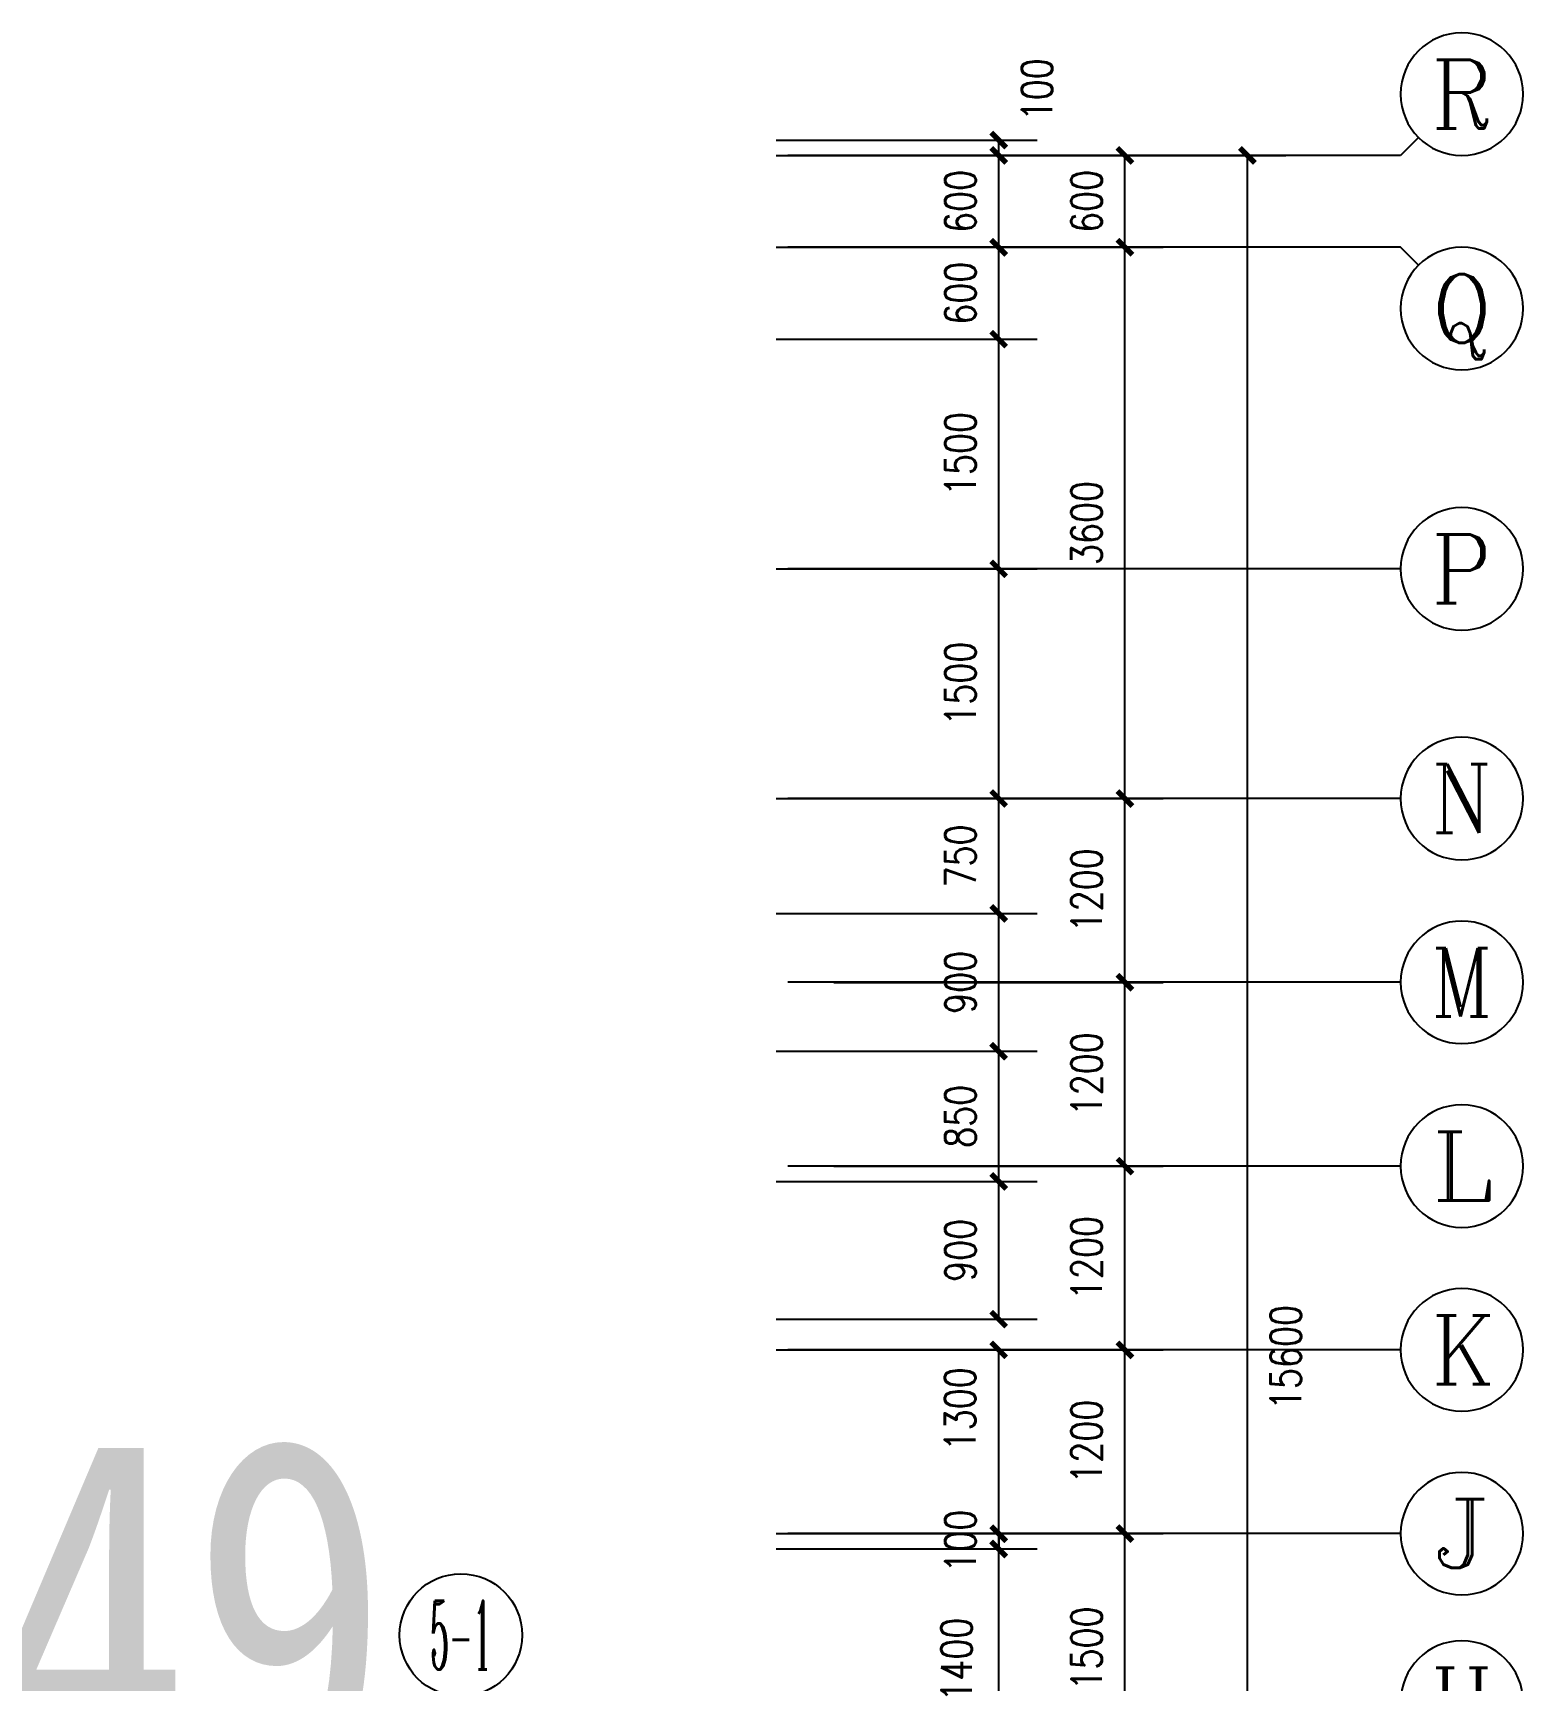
# Model space of a CAD drawing. Header units: millimetres. Extents: x 945 to 50353, y 469 to 41134.
# Drawn here: x 40624 to 50353, y 20934 to 31690 of the extents above; entities that cross this region are included whole.
import ezdxf
from ezdxf.enums import TextEntityAlignment as Align

# ---------------------------------------------------------------- set-up
doc = ezdxf.new("R2010")
doc.units = ezdxf.units.MM
for name, color, linetype in [('AXIS', 3, 'Continuous'), ('AXIS_TEXT', 7, 'Continuous'), ('PUB_TEXT', 7, 'Continuous'), ('PUB_WINDW', 7, 'Continuous')]:
    doc.layers.add(name, color=color, linetype=linetype)
doc.styles.add('-宋体', font='SimSun.ttf', dxfattribs={"width": 0.8})
doc.styles.add('COMPLEX', font='COMPLEX')
doc.styles.add('DIM_FONT', font='SIMPLEX', dxfattribs={"width": 0.8})
doc.dimstyles.new('DIM0', dxfattribs={"dimtxt": 200, "dimasz": 0.7, "dimexe": 250, "dimexo": 300, "dimgap": 150, "dimtad": 1, "dimdec": 0, "dimzin": 0, "dimdsep": 46, "dimtxsty": 'DIM_FONT', "dimblk": '_DIMX', "dimblk1": '_DIMX', "dimblk2": '_DIMX', "dimsah": 1, "dimcen": 2.5, "dimclrt": 7, "dimadec": 0, "dimazin": 0, "dimtfac": 1, "dimtdec": 0, "dimtix": 1, "dimtmove": 2, "dimatfit": 3, "dimldrblk": '_DIMX', "dimfxl": 1, "dimtolj": 1, "dimtzin": 0, "dimarcsym": 0})

# ---------------------------------------------------------------- blocks, each defined once
blk = doc.blocks.new('_DIMX')
at = {"const_width": 50}
blk.add_lwpolyline([(-70, -70), (70, 70)], dxfattribs=at)
blk = doc.blocks.new('*D220')
at = {"color": 0, "linetype": 'ByBlock', "transparency": 16777216}
for p, q in [((67280, -32425), (68982, -32425)), ((68732, -32424), (68732, -32424)), ((68732, -32525), (68732, -32425)), ((68732, -32525), (68732, -32425)), ((67280, -32525), (68982, -32525)), ((68732, -32526), (68732, -32526))]:
    blk.add_line(p, q, dxfattribs=at)
at = {"layer": 'DEFPOINTS', "color": 0, "linetype": 'ByBlock', "transparency": 16777216}
for p in [(66980, -32425), (68732, -32425), (66980, -32525)]:
    blk.add_point(p, dxfattribs=at)
at = {"color": 0, "linetype": 'ByBlock', "transparency": 16777216, "xscale": 0.7, "yscale": 0.7, "zscale": 0.7}
for p, rotation in [((68732, -32425), 270), ((68732, -32525), 90)]:
    blk.add_blockref('_DIMX', p, dxfattribs=dict(at, rotation=rotation))
at = {"color": 7, "linetype": 'ByBlock', "transparency": 16777216, "insert": (68982, -32096), "char_height": 200, "attachment_point": 5, "rotation": 90, "style": 'DIM_FONT'}
blk.add_mtext('\\A1;100', dxfattribs=at)
blk = doc.blocks.new('_AXISO2')
blk.add_line((0.354, 0.146), (0.5, 0))
blk.add_circle((0, 0.5), 0.5)
at = {"layer": 'AXIS_TEXT', "style": 'COMPLEX', "width": 1.041667}
blk.add_attdef('A', text='', height=0.56, dxfattribs=at).set_placement((-0.25, 0.22), (0.25, 0.22), align=Align.FIT)
blk = doc.blocks.new('*D153')
at = {"color": 0, "linetype": 'ByBlock', "transparency": 16777216}
for p, q in [((67656, -32525), (70606, -32525)), ((70356, -48124), (70356, -32526)), ((67656, -48125), (70606, -48125))]:
    blk.add_line(p, q, dxfattribs=at)
at = {"layer": 'DEFPOINTS', "color": 0, "linetype": 'ByBlock', "transparency": 16777216}
for p in [(67356, -32525), (70356, -32525), (67356, -48125)]:
    blk.add_point(p, dxfattribs=at)
at = {"color": 0, "linetype": 'ByBlock', "transparency": 16777216, "xscale": 0.7, "yscale": 0.7, "zscale": 0.7}
for p, rotation in [((70356, -32525), 90), ((70356, -48125), 270)]:
    blk.add_blockref('_DIMX', p, dxfattribs=dict(at, rotation=rotation))
at = {"color": 7, "linetype": 'ByBlock', "transparency": 16777216, "insert": (70606, -40375), "char_height": 200, "attachment_point": 5, "rotation": 90, "style": 'DIM_FONT'}
blk.add_mtext('\\A1;15600', dxfattribs=at)
blk = doc.blocks.new('*D231')
at = {"color": 0, "linetype": 'ByBlock', "transparency": 16777216}
for p, q in [((67280, -35225), (68982, -35225)), ((68732, -36724), (68732, -35226)), ((67280, -36725), (68982, -36725))]:
    blk.add_line(p, q, dxfattribs=at)
at = {"layer": 'DEFPOINTS', "color": 0, "linetype": 'ByBlock', "transparency": 16777216}
for p in [(66980, -35225), (68732, -35225), (66980, -36725)]:
    blk.add_point(p, dxfattribs=at)
at = {"color": 0, "linetype": 'ByBlock', "transparency": 16777216, "xscale": 0.7, "yscale": 0.7, "zscale": 0.7}
for p, rotation in [((68732, -35225), 90), ((68732, -36725), 270)]:
    blk.add_blockref('_DIMX', p, dxfattribs=dict(at, rotation=rotation))
at = {"color": 7, "linetype": 'ByBlock', "transparency": 16777216, "insert": (68482, -35975), "char_height": 200, "attachment_point": 5, "rotation": 90, "style": 'DIM_FONT'}
blk.add_mtext('\\A1;1500', dxfattribs=at)
blk = doc.blocks.new('*D227')
at = {"color": 0, "linetype": 'ByBlock', "transparency": 16777216}
for p, q in [((67280, -36725), (68982, -36725)), ((68732, -37474), (68732, -36726)), ((67280, -37475), (68982, -37475))]:
    blk.add_line(p, q, dxfattribs=at)
at = {"layer": 'DEFPOINTS', "color": 0, "linetype": 'ByBlock', "transparency": 16777216}
for p in [(66980, -36725), (68732, -36725), (66980, -37475)]:
    blk.add_point(p, dxfattribs=at)
at = {"color": 0, "linetype": 'ByBlock', "transparency": 16777216, "xscale": 0.7, "yscale": 0.7, "zscale": 0.7}
for p, rotation in [((68732, -36725), 90), ((68732, -37475), 270)]:
    blk.add_blockref('_DIMX', p, dxfattribs=dict(at, rotation=rotation))
at = {"color": 7, "linetype": 'ByBlock', "transparency": 16777216, "insert": (68482, -37100), "char_height": 200, "attachment_point": 5, "rotation": 90, "style": 'DIM_FONT'}
blk.add_mtext('\\A1;750', dxfattribs=at)
blk = doc.blocks.new('*D226')
at = {"color": 0, "linetype": 'ByBlock', "transparency": 16777216}
for p, q in [((67280, -37475), (68982, -37475)), ((68732, -38374), (68732, -37476)), ((67280, -38375), (68982, -38375))]:
    blk.add_line(p, q, dxfattribs=at)
at = {"layer": 'DEFPOINTS', "color": 0, "linetype": 'ByBlock', "transparency": 16777216}
for p in [(66980, -37475), (68732, -37475), (66980, -38375)]:
    blk.add_point(p, dxfattribs=at)
at = {"color": 0, "linetype": 'ByBlock', "transparency": 16777216, "xscale": 0.7, "yscale": 0.7, "zscale": 0.7}
for p, rotation in [((68732, -37475), 90), ((68732, -38375), 270)]:
    blk.add_blockref('_DIMX', p, dxfattribs=dict(at, rotation=rotation))
at = {"color": 7, "linetype": 'ByBlock', "transparency": 16777216, "insert": (68482, -37925), "char_height": 200, "attachment_point": 5, "rotation": 90, "style": 'DIM_FONT'}
blk.add_mtext('\\A1;900', dxfattribs=at)
blk = doc.blocks.new('*D225')
at = {"color": 0, "linetype": 'ByBlock', "transparency": 16777216}
for p, q in [((67280, -38375), (68982, -38375)), ((68732, -39224), (68732, -38376)), ((67280, -39225), (68982, -39225))]:
    blk.add_line(p, q, dxfattribs=at)
at = {"layer": 'DEFPOINTS', "color": 0, "linetype": 'ByBlock', "transparency": 16777216}
for p in [(66980, -38375), (68732, -38375), (66980, -39225)]:
    blk.add_point(p, dxfattribs=at)
at = {"color": 0, "linetype": 'ByBlock', "transparency": 16777216, "xscale": 0.7, "yscale": 0.7, "zscale": 0.7}
for p, rotation in [((68732, -38375), 90), ((68732, -39225), 270)]:
    blk.add_blockref('_DIMX', p, dxfattribs=dict(at, rotation=rotation))
at = {"color": 7, "linetype": 'ByBlock', "transparency": 16777216, "insert": (68482, -38800), "char_height": 200, "attachment_point": 5, "rotation": 90, "style": 'DIM_FONT'}
blk.add_mtext('\\A1;850', dxfattribs=at)
blk = doc.blocks.new('*D223')
at = {"color": 0, "linetype": 'ByBlock', "transparency": 16777216}
for p, q in [((67280, -33725), (68982, -33725)), ((68732, -35224), (68732, -33726)), ((67280, -35225), (68982, -35225))]:
    blk.add_line(p, q, dxfattribs=at)
at = {"layer": 'DEFPOINTS', "color": 0, "linetype": 'ByBlock', "transparency": 16777216}
for p in [(66980, -33725), (68732, -33725), (66980, -35225)]:
    blk.add_point(p, dxfattribs=at)
at = {"color": 0, "linetype": 'ByBlock', "transparency": 16777216, "xscale": 0.7, "yscale": 0.7, "zscale": 0.7}
for p, rotation in [((68732, -33725), 90), ((68732, -35225), 270)]:
    blk.add_blockref('_DIMX', p, dxfattribs=dict(at, rotation=rotation))
at = {"color": 7, "linetype": 'ByBlock', "transparency": 16777216, "insert": (68482, -34475), "char_height": 200, "attachment_point": 5, "rotation": 90, "style": 'DIM_FONT'}
blk.add_mtext('\\A1;1500', dxfattribs=at)
blk = doc.blocks.new('*D222')
at = {"color": 0, "linetype": 'ByBlock', "transparency": 16777216}
for p, q in [((67280, -33125), (68982, -33125)), ((68732, -33124), (68732, -33124)), ((68732, -33725), (68732, -33125)), ((67280, -33725), (68982, -33725)), ((68732, -33726), (68732, -33726))]:
    blk.add_line(p, q, dxfattribs=at)
at = {"layer": 'DEFPOINTS', "color": 0, "linetype": 'ByBlock', "transparency": 16777216}
for p in [(66980, -33125), (68732, -33125), (66980, -33725)]:
    blk.add_point(p, dxfattribs=at)
at = {"color": 0, "linetype": 'ByBlock', "transparency": 16777216, "xscale": 0.7, "yscale": 0.7, "zscale": 0.7}
for p, rotation in [((68732, -33125), 270), ((68732, -33725), 90)]:
    blk.add_blockref('_DIMX', p, dxfattribs=dict(at, rotation=rotation))
at = {"color": 7, "linetype": 'ByBlock', "transparency": 16777216, "insert": (68482, -33425), "char_height": 200, "attachment_point": 5, "rotation": 90, "style": 'DIM_FONT'}
blk.add_mtext('\\A1;600', dxfattribs=at)
blk = doc.blocks.new('*D219')
at = {"color": 0, "linetype": 'ByBlock', "transparency": 16777216}
for p, q in [((67280, -32525), (68982, -32525)), ((68732, -32524), (68732, -32524)), ((68732, -33125), (68732, -32525)), ((67280, -33125), (68982, -33125)), ((68732, -33126), (68732, -33126))]:
    blk.add_line(p, q, dxfattribs=at)
at = {"layer": 'DEFPOINTS', "color": 0, "linetype": 'ByBlock', "transparency": 16777216}
for p in [(66980, -32525), (68732, -32525), (66980, -33125)]:
    blk.add_point(p, dxfattribs=at)
at = {"color": 0, "linetype": 'ByBlock', "transparency": 16777216, "xscale": 0.7, "yscale": 0.7, "zscale": 0.7}
for p, rotation in [((68732, -32525), 270), ((68732, -33125), 90)]:
    blk.add_blockref('_DIMX', p, dxfattribs=dict(at, rotation=rotation))
at = {"color": 7, "linetype": 'ByBlock', "transparency": 16777216, "insert": (68482, -32825), "char_height": 200, "attachment_point": 5, "rotation": 90, "style": 'DIM_FONT'}
blk.add_mtext('\\A1;600', dxfattribs=at)
blk = doc.blocks.new('*D151')
at = {"color": 0, "linetype": 'ByBlock', "transparency": 16777216}
for p, q in [((67280, -40325), (68982, -40325)), ((68732, -41624), (68732, -40326)), ((67280, -41625), (68982, -41625))]:
    blk.add_line(p, q, dxfattribs=at)
at = {"layer": 'DEFPOINTS', "color": 0, "linetype": 'ByBlock', "transparency": 16777216}
for p in [(66980, -40325), (68732, -40325), (66980, -41625)]:
    blk.add_point(p, dxfattribs=at)
at = {"color": 0, "linetype": 'ByBlock', "transparency": 16777216, "xscale": 0.7, "yscale": 0.7, "zscale": 0.7}
for p, rotation in [((68732, -40325), 90), ((68732, -41625), 270)]:
    blk.add_blockref('_DIMX', p, dxfattribs=dict(at, rotation=rotation))
at = {"color": 7, "linetype": 'ByBlock', "transparency": 16777216, "insert": (68480, -40713), "char_height": 200, "attachment_point": 5, "rotation": 90, "style": 'DIM_FONT'}
blk.add_mtext('\\A1;1300', dxfattribs=at)
blk = doc.blocks.new('*D157')
at = {"color": 0, "linetype": 'ByBlock', "transparency": 16777216}
for p, q in [((67280, -41525), (68982, -41525)), ((68732, -42924), (68732, -41526)), ((67280, -42925), (68982, -42925))]:
    blk.add_line(p, q, dxfattribs=at)
at = {"layer": 'DEFPOINTS', "color": 0, "linetype": 'ByBlock', "transparency": 16777216}
for p in [(66980, -41525), (68732, -41525), (66980, -42925)]:
    blk.add_point(p, dxfattribs=at)
at = {"color": 0, "linetype": 'ByBlock', "transparency": 16777216, "xscale": 0.7, "yscale": 0.7, "zscale": 0.7}
for p, rotation in [((68732, -41525), 90), ((68732, -42925), 270)]:
    blk.add_blockref('_DIMX', p, dxfattribs=dict(at, rotation=rotation))
at = {"color": 7, "linetype": 'ByBlock', "transparency": 16777216, "insert": (68457, -42348), "char_height": 200, "attachment_point": 5, "rotation": 90, "style": 'DIM_FONT'}
blk.add_mtext('\\A1;1400', dxfattribs=at)
blk = doc.blocks.new('*D155')
at = {"color": 0, "linetype": 'ByBlock', "transparency": 16777216}
for p, q in [((67280, -41525), (68982, -41525)), ((67280, -41625), (68982, -41625)), ((68732, -41524), (68732, -41524)), ((68732, -41525), (68732, -41625)), ((68732, -41626), (68732, -41626))]:
    blk.add_line(p, q, dxfattribs=at)
at = {"layer": 'DEFPOINTS', "color": 0, "linetype": 'ByBlock', "transparency": 16777216}
for p in [(66980, -41525), (66980, -41625), (68732, -41625)]:
    blk.add_point(p, dxfattribs=at)
at = {"color": 0, "linetype": 'ByBlock', "transparency": 16777216, "xscale": 0.7, "yscale": 0.7, "zscale": 0.7}
for p, rotation in [((68732, -41525), 270), ((68732, -41625), 90)]:
    blk.add_blockref('_DIMX', p, dxfattribs=dict(at, rotation=rotation))
at = {"color": 7, "linetype": 'ByBlock', "transparency": 16777216, "insert": (68482, -41575), "char_height": 200, "attachment_point": 5, "rotation": 90, "style": 'DIM_FONT'}
blk.add_mtext('\\A1;100', dxfattribs=at)
blk = doc.blocks.new('*D224')
at = {"color": 0, "linetype": 'ByBlock', "transparency": 16777216}
for p, q in [((67280, -39225), (68982, -39225)), ((68732, -40124), (68732, -39226)), ((67280, -40125), (68982, -40125))]:
    blk.add_line(p, q, dxfattribs=at)
at = {"layer": 'DEFPOINTS', "color": 0, "linetype": 'ByBlock', "transparency": 16777216}
for p in [(66980, -39225), (68732, -39225), (66980, -40125)]:
    blk.add_point(p, dxfattribs=at)
at = {"color": 0, "linetype": 'ByBlock', "transparency": 16777216, "xscale": 0.7, "yscale": 0.7, "zscale": 0.7}
for p, rotation in [((68732, -39225), 90), ((68732, -40125), 270)]:
    blk.add_blockref('_DIMX', p, dxfattribs=dict(at, rotation=rotation))
at = {"color": 7, "linetype": 'ByBlock', "transparency": 16777216, "insert": (68482, -39675), "char_height": 200, "attachment_point": 5, "rotation": 90, "style": 'DIM_FONT'}
blk.add_mtext('\\A1;900', dxfattribs=at)
blk = doc.blocks.new('*D230')
at = {"color": 0, "linetype": 'ByBlock', "transparency": 16777216}
for p, q in [((67656, -37925), (69806, -37925)), ((69556, -39124), (69556, -37926)), ((67656, -39125), (69806, -39125))]:
    blk.add_line(p, q, dxfattribs=at)
at = {"layer": 'DEFPOINTS', "color": 0, "linetype": 'ByBlock', "transparency": 16777216}
for p in [(67356, -37925), (69556, -37925), (67356, -39125)]:
    blk.add_point(p, dxfattribs=at)
at = {"color": 0, "linetype": 'ByBlock', "transparency": 16777216, "xscale": 0.7, "yscale": 0.7, "zscale": 0.7}
for p, rotation in [((69556, -37925), 90), ((69556, -39125), 270)]:
    blk.add_blockref('_DIMX', p, dxfattribs=dict(at, rotation=rotation))
at = {"color": 7, "linetype": 'ByBlock', "transparency": 16777216, "insert": (69306, -38525), "char_height": 200, "attachment_point": 5, "rotation": 90, "style": 'DIM_FONT'}
blk.add_mtext('\\A1;1200', dxfattribs=at)
blk = doc.blocks.new('*D229')
at = {"color": 0, "linetype": 'ByBlock', "transparency": 16777216}
for p, q in [((67656, -36725), (69806, -36725)), ((69556, -37924), (69556, -36726)), ((67656, -37925), (69806, -37925))]:
    blk.add_line(p, q, dxfattribs=at)
at = {"layer": 'DEFPOINTS', "color": 0, "linetype": 'ByBlock', "transparency": 16777216}
for p in [(67356, -36725), (69556, -36725), (67356, -37925)]:
    blk.add_point(p, dxfattribs=at)
at = {"color": 0, "linetype": 'ByBlock', "transparency": 16777216, "xscale": 0.7, "yscale": 0.7, "zscale": 0.7}
for p, rotation in [((69556, -36725), 90), ((69556, -37925), 270)]:
    blk.add_blockref('_DIMX', p, dxfattribs=dict(at, rotation=rotation))
at = {"color": 7, "linetype": 'ByBlock', "transparency": 16777216, "insert": (69306, -37325), "char_height": 200, "attachment_point": 5, "rotation": 90, "style": 'DIM_FONT'}
blk.add_mtext('\\A1;1200', dxfattribs=at)
blk = doc.blocks.new('*D232')
at = {"color": 0, "linetype": 'ByBlock', "transparency": 16777216}
for p, q in [((67656, -33125), (69806, -33125)), ((69556, -36724), (69556, -33126)), ((67656, -36725), (69806, -36725))]:
    blk.add_line(p, q, dxfattribs=at)
at = {"layer": 'DEFPOINTS', "color": 0, "linetype": 'ByBlock', "transparency": 16777216}
for p in [(67356, -33125), (69556, -33125), (67356, -36725)]:
    blk.add_point(p, dxfattribs=at)
at = {"color": 0, "linetype": 'ByBlock', "transparency": 16777216, "xscale": 0.7, "yscale": 0.7, "zscale": 0.7}
for p, rotation in [((69556, -33125), 90), ((69556, -36725), 270)]:
    blk.add_blockref('_DIMX', p, dxfattribs=dict(at, rotation=rotation))
at = {"color": 7, "linetype": 'ByBlock', "transparency": 16777216, "insert": (69306, -34925), "char_height": 200, "attachment_point": 5, "rotation": 90, "style": 'DIM_FONT'}
blk.add_mtext('\\A1;3600', dxfattribs=at)
blk = doc.blocks.new('*D221')
at = {"color": 0, "linetype": 'ByBlock', "transparency": 16777216}
for p, q in [((67656, -32525), (69806, -32525)), ((69556, -32524), (69556, -32524)), ((69556, -33125), (69556, -32525)), ((67656, -33125), (69806, -33125)), ((69556, -33126), (69556, -33126))]:
    blk.add_line(p, q, dxfattribs=at)
at = {"layer": 'DEFPOINTS', "color": 0, "linetype": 'ByBlock', "transparency": 16777216}
for p in [(67356, -32525), (69556, -32525), (67356, -33125)]:
    blk.add_point(p, dxfattribs=at)
at = {"color": 0, "linetype": 'ByBlock', "transparency": 16777216, "xscale": 0.7, "yscale": 0.7, "zscale": 0.7}
for p, rotation in [((69556, -32525), 270), ((69556, -33125), 90)]:
    blk.add_blockref('_DIMX', p, dxfattribs=dict(at, rotation=rotation))
at = {"color": 7, "linetype": 'ByBlock', "transparency": 16777216, "insert": (69306, -32825), "char_height": 200, "attachment_point": 5, "rotation": 90, "style": 'DIM_FONT'}
blk.add_mtext('\\A1;600', dxfattribs=at)
blk = doc.blocks.new('*D152')
at = {"color": 0, "linetype": 'ByBlock', "transparency": 16777216}
for p, q in [((67656, -40325), (69806, -40325)), ((69556, -41524), (69556, -40326)), ((67656, -41525), (69806, -41525))]:
    blk.add_line(p, q, dxfattribs=at)
at = {"layer": 'DEFPOINTS', "color": 0, "linetype": 'ByBlock', "transparency": 16777216}
for p in [(67356, -40325), (69556, -40325), (67356, -41525)]:
    blk.add_point(p, dxfattribs=at)
at = {"color": 0, "linetype": 'ByBlock', "transparency": 16777216, "xscale": 0.7, "yscale": 0.7, "zscale": 0.7}
for p, rotation in [((69556, -40325), 90), ((69556, -41525), 270)]:
    blk.add_blockref('_DIMX', p, dxfattribs=dict(at, rotation=rotation))
at = {"color": 7, "linetype": 'ByBlock', "transparency": 16777216, "insert": (69306, -40925), "char_height": 200, "attachment_point": 5, "rotation": 90, "style": 'DIM_FONT'}
blk.add_mtext('\\A1;1200', dxfattribs=at)
blk = doc.blocks.new('*D159')
at = {"color": 0, "linetype": 'ByBlock', "transparency": 16777216}
for p, q in [((67656, -41525), (69806, -41525)), ((69556, -43024), (69556, -41526)), ((67656, -43025), (69806, -43025))]:
    blk.add_line(p, q, dxfattribs=at)
at = {"layer": 'DEFPOINTS', "color": 0, "linetype": 'ByBlock', "transparency": 16777216}
for p in [(67356, -41525), (69556, -41525), (67356, -43025)]:
    blk.add_point(p, dxfattribs=at)
at = {"color": 0, "linetype": 'ByBlock', "transparency": 16777216, "xscale": 0.7, "yscale": 0.7, "zscale": 0.7}
for p, rotation in [((69556, -41525), 90), ((69556, -43025), 270)]:
    blk.add_blockref('_DIMX', p, dxfattribs=dict(at, rotation=rotation))
at = {"color": 7, "linetype": 'ByBlock', "transparency": 16777216, "insert": (69306, -42275), "char_height": 200, "attachment_point": 5, "rotation": 90, "style": 'DIM_FONT'}
blk.add_mtext('\\A1;1500', dxfattribs=at)
blk = doc.blocks.new('*D228')
at = {"color": 0, "linetype": 'ByBlock', "transparency": 16777216}
for p, q in [((67656, -39125), (69806, -39125)), ((69556, -40324), (69556, -39126)), ((67656, -40325), (69806, -40325))]:
    blk.add_line(p, q, dxfattribs=at)
at = {"layer": 'DEFPOINTS', "color": 0, "linetype": 'ByBlock', "transparency": 16777216}
for p in [(67356, -39125), (69556, -39125), (67356, -40325)]:
    blk.add_point(p, dxfattribs=at)
at = {"color": 0, "linetype": 'ByBlock', "transparency": 16777216, "xscale": 0.7, "yscale": 0.7, "zscale": 0.7}
for p, rotation in [((69556, -39125), 90), ((69556, -40325), 270)]:
    blk.add_blockref('_DIMX', p, dxfattribs=dict(at, rotation=rotation))
at = {"color": 7, "linetype": 'ByBlock', "transparency": 16777216, "insert": (69306, -39725), "char_height": 200, "attachment_point": 5, "rotation": 90, "style": 'DIM_FONT'}
blk.add_mtext('\\A1;1200', dxfattribs=at)
blk = doc.blocks.new('_AXISO')
blk.add_circle((0, 0), 0.5)
at = {"layer": 'AXIS_TEXT', "style": 'COMPLEX', "width": 1.041667}
blk.add_attdef('A', text='', height=0.56, dxfattribs=at).set_placement((-0.25, -0.28), (0.25, -0.28), align=Align.FIT)
blk = doc.blocks.new('_AXISO1')
blk.add_line((0.354, -0.146), (0.5, 0))
blk.add_circle((0, -0.5), 0.5)
at = {"layer": 'AXIS_TEXT', "style": 'COMPLEX', "width": 1.041667}
blk.add_attdef('A', text='', height=0.56, dxfattribs=at).set_placement((-0.25, -0.78), (0.25, -0.78), align=Align.FIT)
blk = doc.blocks.new('1T4F49深上格林')
at = {"layer": 'AXIS'}
for p, q in [((47700.7, -6233.4), (43700.7, -6233.4)), ((47700.7, -6833.4), (43700.7, -6833.4)), ((47700.7, -8933.4), (43700.7, -8933.4)), ((47700.7, -10433.4), (43700.7, -10433.4)), ((47700.7, -11633.4), (43700.7, -11633.4)), ((47700.7, -12833.4), (43700.7, -12833.4)), ((47700.7, -14033.4), (43700.7, -14033.4)), ((47700.7, -15233.4), (43700.7, -15233.4))]:
    blk.add_line(p, q, dxfattribs=at)
ref = blk.add_blockref('_AXISO2', (48100.7, -6233.4), dxfattribs=dict(at, xscale=-800, yscale=800, zscale=800))
ref.add_attrib('A', 'R', dxfattribs={"layer": 'AXIS_TEXT', "height": 448, "style": 'COMPLEX', "width": 1.041667}).set_placement((47900.7, -6057.4), (48300.7, -6057.4), align=Align.FIT)
ref = blk.add_blockref('_AXISO1', (48100.7, -6833.4), dxfattribs=dict(at, xscale=-800, yscale=800, zscale=800))
ref.add_attrib('A', 'Q', dxfattribs={"layer": 'AXIS_TEXT', "height": 448, "style": 'COMPLEX', "width": 1.171875}).set_placement((47900.7, -7457.4), (48300.7, -7457.4), align=Align.FIT)
ref = blk.add_blockref('_AXISO', (48100.7, -8933.4), dxfattribs=dict(at, xscale=-800, yscale=800, zscale=800))
ref.add_attrib('A', 'P', dxfattribs={"layer": 'AXIS_TEXT', "height": 448, "style": 'COMPLEX', "width": 1.102941}).set_placement((47900.7, -9157.4), (48300.7, -9157.4), align=Align.FIT)
ref = blk.add_blockref('_AXISO', (48100.7, -10433.4), dxfattribs=dict(at, xscale=-800, yscale=800, zscale=800))
ref.add_attrib('A', 'N', dxfattribs={"layer": 'AXIS_TEXT', "height": 448, "style": 'COMPLEX', "width": 0.986842}).set_placement((47900.7, -10657.4), (48300.7, -10657.4), align=Align.FIT)
ref = blk.add_blockref('_AXISO', (48100.7, -11633.4), dxfattribs=dict(at, xscale=-800, yscale=800, zscale=800))
ref.add_attrib('A', 'M', dxfattribs={"layer": 'AXIS_TEXT', "height": 448, "style": 'COMPLEX', "width": 0.892857}).set_placement((47900.7, -11857.4), (48300.7, -11857.4), align=Align.FIT)
ref = blk.add_blockref('_AXISO', (48100.7, -12833.4), dxfattribs=dict(at, xscale=-800, yscale=800, zscale=800))
ref.add_attrib('A', 'L', dxfattribs={"layer": 'AXIS_TEXT', "height": 448, "style": 'COMPLEX', "width": 1.25}).set_placement((47900.7, -13057.4), (48300.7, -13057.4), align=Align.FIT)
ref = blk.add_blockref('_AXISO', (48100.7, -14033.4), dxfattribs=dict(at, xscale=-800, yscale=800, zscale=800))
ref.add_attrib('A', 'K', dxfattribs={"layer": 'AXIS_TEXT', "height": 448, "style": 'COMPLEX', "width": 0.986842}).set_placement((47900.7, -14257.4), (48300.7, -14257.4), align=Align.FIT)
ref = blk.add_blockref('_AXISO', (48100.7, -15233.4), dxfattribs=dict(at, xscale=-800, yscale=800, zscale=800))
ref.add_attrib('A', 'J', dxfattribs={"layer": 'AXIS_TEXT', "height": 448, "style": 'COMPLEX', "width": 1.704545}).set_placement((47900.7, -15457.4), (48300.7, -15457.4), align=Align.FIT)
ref = blk.add_blockref('_AXISO', (41565.3, -15895.9), dxfattribs=dict(at, xscale=800, yscale=800, zscale=800))
ref.add_attrib('A', '5-1', dxfattribs={"layer": 'AXIS_TEXT', "height": 448, "style": 'COMPLEX', "width": 0.340909}).set_placement((41365.3, -16119.9), (41765.3, -16119.9), align=Align.FIT)
ref = blk.add_blockref('_AXISO2', (48100.7, -16733.4), dxfattribs=dict(at, xscale=-800, yscale=800, zscale=800))
ref.add_attrib('A', 'H', dxfattribs={"layer": 'AXIS_TEXT', "height": 448, "style": 'COMPLEX', "width": 0.9375}).set_placement((47900.7, -16557.4), (48300.7, -16557.4), align=Align.FIT)
at = {"layer": 'AXIS_TEXT', "style": 'COMPLEX', "width": 0.4}
for tag, p in [('2-1', (23300.7, -32352.3)), ('1-7', (24333, -32348.2))]:
    blk.add_attdef(tag, text='', height=448, dxfattribs=at).set_placement(p, align=Align.CENTER)
at = {"layer": 'AXIS'}
for base, p1, p2, picture, middle in [((45076.9, -6133.4), (43324.5, -6233.4), (43324.5, -6133.4), '*D220', (45326.9, -5804.2)), ((46700.7, -6233.4), (43700.7, -21833.4), (43700.7, -6233.4), '*D153', (46950.7, -14083.5)), ((45076.9, -14033.4), (43324.5, -15333.4), (43324.5, -14033.4), '*D151', (44824.7, -14421.7)), ((45076.9, -15233.4), (43324.5, -16633.4), (43324.5, -15233.4), '*D157', (44802, -16056.2))]:
    dim = blk.add_linear_dim(base=base, p1=p1, p2=p2, angle=90, dimstyle='DIM0', override={"dimasz": 0.7}, dxfattribs=at)
    dim.commit()
    dim.dimension.update_dxf_attribs({"geometry": picture, "text_midpoint": middle, "dimtype": 129, "insert": (-23655.1, 26291.5)})
for p1, p2, distance, picture, middle in [((43324.5, -6833.4), (43324.5, -6233.4), -1752.3, '*D219', (44826.9, -6533.4)), ((43324.5, -7433.4), (43324.5, -6833.4), -1752.3, '*D222', (44826.9, -7133.4)), ((43324.5, -8933.4), (43324.5, -7433.4), -1752.3, '*D223', (44826.9, -8183.4)), ((43324.5, -10433.4), (43324.5, -8933.4), -1752.3, '*D231', (44826.9, -9683.4)), ((43324.5, -11183.4), (43324.5, -10433.4), -1752.3, '*D227', (44826.9, -10808.4)), ((43324.5, -12083.4), (43324.5, -11183.4), -1752.3, '*D226', (44826.9, -11633.4)), ((43324.5, -12933.4), (43324.5, -12083.4), -1752.3, '*D225', (44826.9, -12508.4)), ((43324.5, -13833.4), (43324.5, -12933.4), -1752.3, '*D224', (44826.9, -13383.4)), ((43324.5, -15233.4), (43324.5, -15333.4), 1752.3, '*D155', (44826.9, -15283.4))]:
    dim = blk.add_aligned_dim(p1=p1, p2=p2, distance=distance, dimstyle='DIM0', override={"dimasz": 0.7}, dxfattribs=at)
    dim.commit()
    dim.dimension.update_dxf_attribs({"geometry": picture, "text_midpoint": middle, "insert": (-23655.1, 26291.5)})
for base, p1, p2, picture, middle in [((45900.7, -6233.4), (43700.7, -6833.4), (43700.7, -6233.4), '*D221', (45650.7, -6533.4)), ((45900.7, -6833.4), (43700.7, -10433.4), (43700.7, -6833.4), '*D232', (45650.7, -8633.4)), ((45900.7, -10433.4), (43700.7, -11633.4), (43700.7, -10433.4), '*D229', (45650.7, -11033.4)), ((45900.7, -11633.4), (43700.7, -12833.4), (43700.7, -11633.4), '*D230', (45650.7, -12233.4)), ((45900.7, -12833.4), (43700.7, -14033.4), (43700.7, -12833.4), '*D228', (45650.7, -13433.4)), ((45900.7, -14033.4), (43700.7, -15233.4), (43700.7, -14033.4), '*D152', (45650.7, -14633.4)), ((45900.7, -15233.4), (43700.7, -16733.4), (43700.7, -15233.4), '*D159', (45650.7, -15983.4))]:
    dim = blk.add_linear_dim(base=base, p1=p1, p2=p2, angle=270, dimstyle='DIM0', override={"dimasz": 0.7}, dxfattribs=at)
    dim.commit()
    dim.dimension.update_dxf_attribs({"geometry": picture, "text_midpoint": middle, "insert": (-23655.1, 26291.5)})

msp = doc.modelspace()

# ---------------------------------------------------------------- block references
at = {"layer": 'PUB_WINDW'}
msp.add_blockref('1T4F49深上格林', (1853, 37124), dxfattribs=at)

# ---------------------------------------------------------------- texts
at = {"layer": 'PUB_TEXT', "style": '-宋体', "width": 0.8}
msp.add_text('1T4F49', height=2400, dxfattribs=at).set_placement((35119, 20118))

doc.saveas('drawing.dxf')
